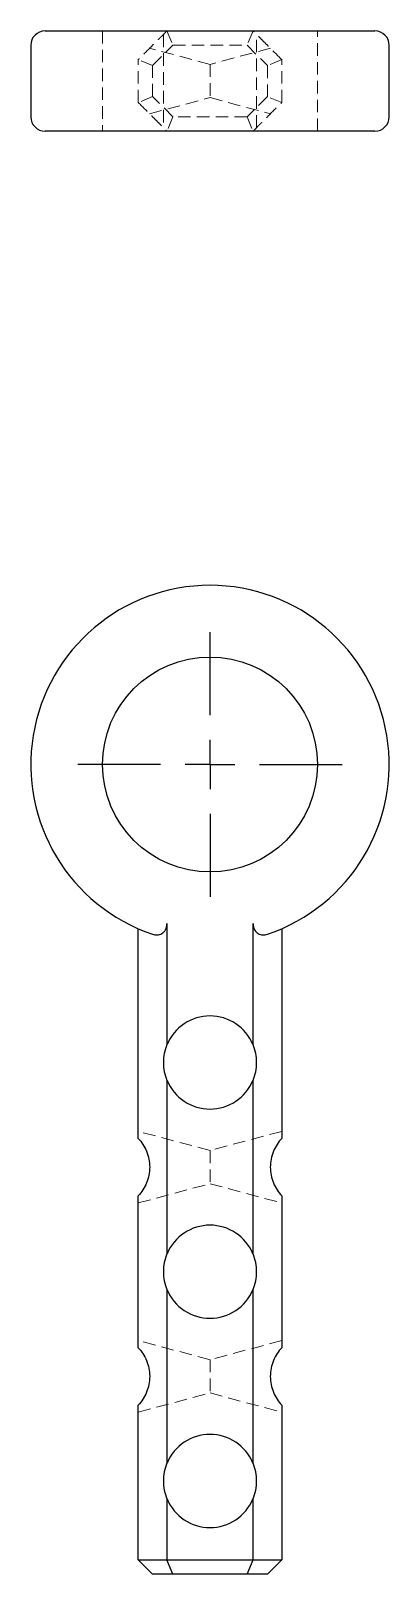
# Model space of a CAD drawing. Header units: millimetres. Extents: x 65 to 228, y 7 to 163.
# Drawn here: x 64.9 to 101.1, y 7 to 163.1 of the extents above.
import ezdxf

# ---------------------------------------------------------------- set-up
doc = ezdxf.new("R2010")
doc.units = ezdxf.units.MM
doc.linetypes.add('HIDDEN', pattern=[1.905, 1.27, -0.635])
doc.layers.add('10', color=7, linetype='Continuous')

# ---------------------------------------------------------------- blocks, each defined once
blk = doc.blocks.new('SW_CENTERMARKSYMBOL_0')
at = {"layer": '10', "color": 0}
for p, q in [((0, 5), (0, 13.37)), ((0, 0), (0, 2.5)), ((-5, 0), (-13.37, 0)), ((0, 0), (-2.5, 0)), ((0, 0), (0, -2.5)), ((0, 0), (2.5, 0)), ((5, 0), (13.37, 0)), ((0, -5), (0, -13.37))]:
    blk.add_line(p, q, dxfattribs=at)

msp = doc.modelspace()

# ---------------------------------------------------------------- linework, layer by layer
at = {"color": 7, "linetype": 'Continuous', "lineweight": 25}
for p, q in [((66.33, 163.07), (99.67, 163.07)), ((64.88, 161.62), (64.88, 154.38)), ((101.12, 154.38), (101.12, 161.62)), ((99.67, 152.93), (66.33, 152.93)), ((75.75, 51.06), (75.75, 72.28)), ((78.65, 72.79), (78.65, 60.55)), ((87.35, 60.55), (87.35, 72.79)), ((90.25, 72.28), (90.25, 51.06)), ((78.65, 56.93), (78.65, 39.39)), ((87.35, 39.39), (87.35, 56.93)), ((75.75, 29.9), (75.75, 45.26)), ((90.25, 45.26), (90.25, 29.9)), ((78.65, 35.77), (78.65, 18.23)), ((87.35, 18.23), (87.35, 35.77)), ((75.75, 8.45), (75.75, 24.1)), ((90.25, 24.1), (90.25, 8.45)), ((78.65, 14.61), (78.65, 8.45)), ((87.35, 8.45), (87.35, 14.61)), ((75.75, 8.45), (78.65, 8.45)), ((77.2, 7), (75.75, 8.45)), ((79.25, 7), (78.65, 8.45)), ((78.65, 8.45), (87.35, 8.45)), ((86.75, 7), (87.35, 8.45)), ((87.35, 8.45), (90.25, 8.45)), ((90.25, 8.45), (88.8, 7)), ((79.25, 7), (77.2, 7)), ((86.75, 7), (79.25, 7)), ((88.8, 7), (86.75, 7))]:
    msp.add_line(p, q, dxfattribs=at)
at = {"color": 7, "linetype": 'HIDDEN', "lineweight": 18}
for p, q in [((72.13, 163.07), (72.13, 152.93)), ((78.29, 162.71), (78.29, 153.29)), ((78.65, 163.07), (79.25, 161.62)), ((87.35, 163.07), (86.75, 161.62)), ((87.71, 153.29), (87.71, 162.71)), ((93.87, 152.93), (93.87, 163.07)), ((83, 159.68), (76.88, 161.32)), ((77.2, 159.57), (79.25, 161.62)), ((79.25, 161.62), (86.75, 161.62)), ((89.12, 161.32), (83, 159.68)), ((86.75, 161.62), (88.8, 159.57)), ((75.75, 155.83), (75.75, 160.17)), ((77.2, 159.57), (75.75, 160.17)), ((77.2, 156.43), (77.2, 159.57)), ((83, 159.68), (83, 156.32)), ((90.25, 160.17), (88.8, 159.57)), ((88.8, 159.57), (88.8, 156.43)), ((90.25, 155.83), (90.25, 160.17)), ((77.2, 156.43), (75.75, 155.83)), ((76.88, 154.68), (83, 156.32)), ((79.25, 154.38), (77.2, 156.43)), ((83, 156.32), (89.12, 154.68)), ((88.8, 156.43), (86.75, 154.38)), ((90.25, 155.83), (88.8, 156.43)), ((79.25, 154.38), (78.65, 152.93)), ((86.75, 154.38), (79.25, 154.38)), ((86.75, 154.38), (87.35, 152.93)), ((83, 49.84), (75.75, 51.78)), ((90.25, 51.78), (83, 49.84)), ((83, 49.84), (83, 46.48)), ((75.75, 44.54), (83, 46.48)), ((83, 46.48), (90.25, 44.54)), ((83, 28.68), (75.75, 30.62)), ((90.25, 30.62), (83, 28.68)), ((83, 28.68), (83, 25.32)), ((75.75, 23.38), (83, 25.32)), ((83, 25.32), (90.25, 23.38))]:
    msp.add_line(p, q, dxfattribs=at)
at = {"color": 7, "linetype": 'Continuous', "lineweight": 25}
msp.add_circle((83, 88.88), 10.87, dxfattribs=at)
for centre, radius, start, end in [((66.33, 161.62), 1.45, 90, 180), ((99.67, 161.62), 1.45, 0, 90), ((66.33, 154.38), 1.45, 180, 270), ((99.67, 154.38), 1.45, 270, 0), ((83, 88.88), 18.12, 288.6629, 251.3371), ((83, 58.74), 4.71, 22.6199, 157.3801), ((83, 58.74), 4.71, 202.6199, 337.3801), ((83, 37.58), 4.71, 22.6199, 157.3801), ((83, 37.58), 4.71, 202.6199, 337.3801), ((83, 16.42), 4.71, 22.6199, 157.3801), ((83, 16.42), 4.71, 202.6199, 337.3801)]:
    msp.add_arc(centre, radius, start, end, dxfattribs=at)
at = {"color": 7, "linetype": 'HIDDEN', "lineweight": 18}
for points, knots in [([(78.65, 163.07), (78.65, 163.07), (78.64, 163.06), (78.59, 163.01), (78.55, 162.97), (78.41, 162.83), (78.27, 162.69), (78.06, 162.48), (77.98, 162.4), (77.83, 162.25), (77.75, 162.17), (77.51, 161.93), (77.36, 161.78), (77.2, 161.62)], [0, 0, 0, 0, 0.125, 0.125, 0.25, 0.25, 0.5, 0.5, 0.625, 0.625, 0.75, 0.75, 1, 1, 1, 1]), ([(88.8, 161.62), (88.64, 161.78), (88.49, 161.93), (88.17, 162.25), (88.02, 162.4), (87.8, 162.62), (87.73, 162.69), (87.6, 162.82), (87.54, 162.88), (87.45, 162.97), (87.41, 163.01), (87.36, 163.06), (87.35, 163.07), (87.35, 163.07)], [0, 0, 0, 0, 0.25, 0.25, 0.5, 0.5, 0.625, 0.625, 0.75, 0.75, 0.875, 0.875, 1, 1, 1, 1]), ([(77.2, 154.38), (77.36, 154.22), (77.51, 154.07), (77.83, 153.75), (77.98, 153.6), (78.2, 153.38), (78.27, 153.31), (78.4, 153.18), (78.46, 153.12), (78.55, 153.03), (78.59, 152.99), (78.64, 152.94), (78.65, 152.93), (78.65, 152.93)], [0, 0, 0, 0, 0.25, 0.25, 0.5, 0.5, 0.625, 0.625, 0.75, 0.75, 0.875, 0.875, 1, 1, 1, 1]), ([(87.35, 152.93), (87.35, 152.93), (87.36, 152.94), (87.41, 152.99), (87.45, 153.03), (87.59, 153.17), (87.73, 153.31), (87.94, 153.52), (88.02, 153.6), (88.17, 153.75), (88.25, 153.83), (88.49, 154.07), (88.64, 154.22), (88.8, 154.38)], [0, 0, 0, 0, 0.125, 0.125, 0.25, 0.25, 0.5, 0.5, 0.625, 0.625, 0.75, 0.75, 1, 1, 1, 1])]:
    msp.add_open_spline(points, degree=3, knots=knots, dxfattribs=at)
for points in [[(77.2, 161.62), (76.71, 161.13), (76.23, 160.65), (75.75, 160.17)], [(90.25, 160.17), (89.77, 160.65), (89.29, 161.13), (88.8, 161.62)], [(75.75, 155.83), (76.23, 155.35), (76.71, 154.87), (77.2, 154.38)], [(88.8, 154.38), (89.29, 154.87), (89.77, 155.35), (90.25, 155.83)]]:
    msp.add_open_spline(points, degree=3, dxfattribs=at)
at = {"color": 7, "linetype": 'Continuous', "lineweight": 25}
for points, knots in [([(77.2, 71.72), (77.36, 71.67), (77.51, 71.64), (77.83, 71.66), (77.98, 71.7), (78.2, 71.82), (78.27, 71.88), (78.4, 72.01), (78.46, 72.08), (78.55, 72.26), (78.59, 72.36), (78.64, 72.57), (78.65, 72.68), (78.65, 72.79)], [0, 0, 0, 0, 0.25, 0.25, 0.5, 0.5, 0.625, 0.625, 0.75, 0.75, 0.875, 0.875, 1, 1, 1, 1]), ([(87.35, 72.79), (87.35, 72.68), (87.36, 72.57), (87.41, 72.36), (87.45, 72.26), (87.59, 72), (87.73, 71.87), (87.94, 71.74), (88.02, 71.71), (88.17, 71.67), (88.25, 71.65), (88.49, 71.64), (88.64, 71.67), (88.8, 71.72)], [0, 0, 0, 0, 0.125, 0.125, 0.25, 0.25, 0.5, 0.5, 0.625, 0.625, 0.75, 0.75, 1, 1, 1, 1]), ([(78.65, 60.55), (78.53, 60.27), (78.44, 59.97), (78.32, 59.36), (78.29, 59.05), (78.29, 58.74)], [0, 0, 0, 0, 0.5, 0.5, 1, 1, 1, 1]), ([(87.71, 58.74), (87.71, 59.05), (87.68, 59.36), (87.56, 59.97), (87.47, 60.27), (87.35, 60.55)], [0, 0, 0, 0, 0.5, 0.5, 1, 1, 1, 1]), ([(78.29, 58.74), (78.29, 58.43), (78.32, 58.12), (78.44, 57.51), (78.53, 57.21), (78.65, 56.93)], [0, 0, 0, 0, 0.5, 0.5, 1, 1, 1, 1]), ([(87.35, 56.93), (87.47, 57.21), (87.56, 57.51), (87.68, 58.12), (87.71, 58.43), (87.71, 58.74)], [0, 0, 0, 0, 0.5, 0.5, 1, 1, 1, 1]), ([(75.75, 51.06), (76.09, 50.7), (76.38, 50.26), (76.78, 49.26), (76.9, 48.71), (76.9, 47.61), (76.78, 47.06), (76.38, 46.06), (76.09, 45.62), (75.75, 45.26)], [0, 0, 0, 0, 0.25, 0.25, 0.5, 0.5, 0.75, 0.75, 1, 1, 1, 1]), ([(90.25, 51.06), (89.91, 50.7), (89.62, 50.26), (89.22, 49.26), (89.1, 48.71), (89.1, 47.61), (89.22, 47.06), (89.62, 46.06), (89.91, 45.62), (90.25, 45.26)], [0, 0, 0, 0, 0.25, 0.25, 0.5, 0.5, 0.75, 0.75, 1, 1, 1, 1]), ([(78.65, 39.39), (78.53, 39.11), (78.44, 38.81), (78.32, 38.2), (78.29, 37.89), (78.29, 37.58)], [0, 0, 0, 0, 0.5, 0.5, 1, 1, 1, 1]), ([(87.71, 37.58), (87.71, 37.89), (87.68, 38.2), (87.56, 38.81), (87.47, 39.11), (87.35, 39.39)], [0, 0, 0, 0, 0.5, 0.5, 1, 1, 1, 1]), ([(78.29, 37.58), (78.29, 37.27), (78.32, 36.96), (78.44, 36.35), (78.53, 36.05), (78.65, 35.77)], [0, 0, 0, 0, 0.5, 0.5, 1, 1, 1, 1]), ([(87.35, 35.77), (87.47, 36.05), (87.56, 36.35), (87.68, 36.96), (87.71, 37.27), (87.71, 37.58)], [0, 0, 0, 0, 0.5, 0.5, 1, 1, 1, 1]), ([(75.75, 29.9), (76.09, 29.54), (76.38, 29.1), (76.78, 28.1), (76.9, 27.55), (76.9, 26.45), (76.78, 25.9), (76.38, 24.9), (76.09, 24.46), (75.75, 24.1)], [0, 0, 0, 0, 0.25, 0.25, 0.5, 0.5, 0.75, 0.75, 1, 1, 1, 1]), ([(90.25, 29.9), (89.91, 29.54), (89.62, 29.1), (89.22, 28.1), (89.1, 27.55), (89.1, 26.45), (89.22, 25.9), (89.62, 24.9), (89.91, 24.46), (90.25, 24.1)], [0, 0, 0, 0, 0.25, 0.25, 0.5, 0.5, 0.75, 0.75, 1, 1, 1, 1]), ([(78.65, 18.23), (78.53, 17.95), (78.44, 17.65), (78.32, 17.04), (78.29, 16.73), (78.29, 16.42)], [0, 0, 0, 0, 0.5, 0.5, 1, 1, 1, 1]), ([(87.71, 16.42), (87.71, 16.73), (87.68, 17.04), (87.56, 17.65), (87.47, 17.95), (87.35, 18.23)], [0, 0, 0, 0, 0.5, 0.5, 1, 1, 1, 1]), ([(78.29, 16.42), (78.29, 16.11), (78.32, 15.8), (78.44, 15.19), (78.53, 14.89), (78.65, 14.61)], [0, 0, 0, 0, 0.5, 0.5, 1, 1, 1, 1]), ([(87.35, 14.61), (87.47, 14.89), (87.56, 15.19), (87.68, 15.8), (87.71, 16.11), (87.71, 16.42)], [0, 0, 0, 0, 0.5, 0.5, 1, 1, 1, 1])]:
    msp.add_open_spline(points, degree=3, knots=knots, dxfattribs=at)

# ---------------------------------------------------------------- block references
at = {"layer": '10'}
msp.add_blockref('SW_CENTERMARKSYMBOL_0', (83, 88.88), dxfattribs=at)

doc.saveas('drawing.dxf')
